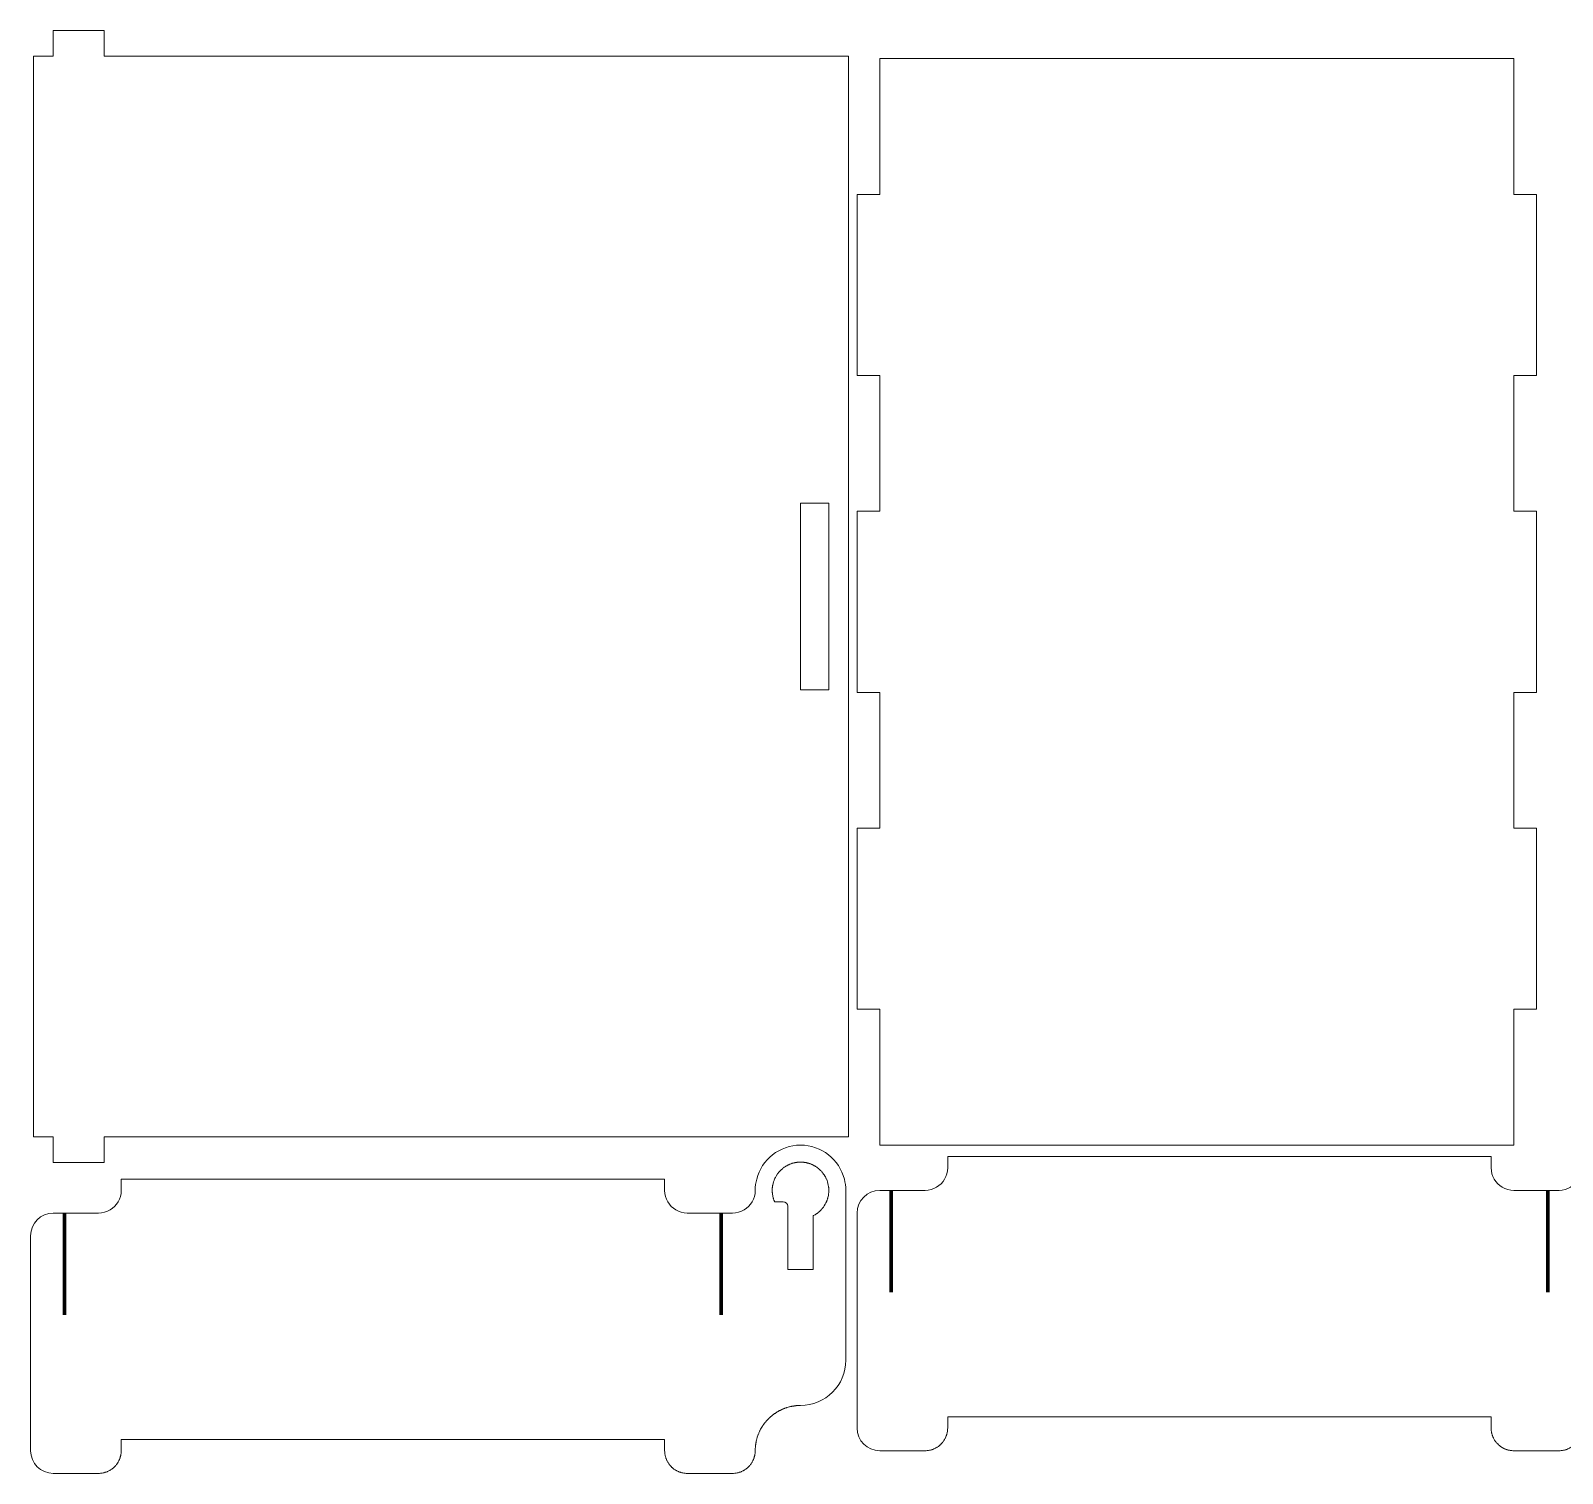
# Model space of a CAD drawing. Header units: inches. Extents: x 0.1 to 28.8, y 1.9 to 17.8.
# Drawn here: x 0.12 to 17.04, y 1.88 to 17.81 of the extents above; entities that cross this region are included whole.
import ezdxf

# ---------------------------------------------------------------- set-up
doc = ezdxf.new("R2010")
doc.units = ezdxf.units.IN
doc.header["$MEASUREMENT"] = 0
doc.layers.add('Layer 1', color=7, linetype='Continuous')

# ---------------------------------------------------------------- blocks, each defined once
blk = doc.blocks.new('block 3')
at = {"layer": 'Layer 1', "color": 250, "lineweight": 211, "true_color": 0x231f20}
for points in [[(19.625, 17.375), (21, 17.375)], [(21.25, 17.375), (22.625, 17.375)], [(20.625, 15.75), (20.625, 13.75)], [(21.625, 15.75), (21.625, 13.75)], [(24.125, 14.25), (25.25, 14.25)], [(27.625, 13.625), (28.75, 13.625)], [(20.625, 12.25), (20.625, 10.25)], [(21.625, 12.25), (21.625, 10.25)], [(27.625, 9.625), (28.75, 9.625)], [(20.625, 8.75), (20.625, 6.75)], [(21.625, 8.75), (21.625, 6.75)], [(26.375, 7.125), (25.25, 7.125)], [(19.625, 5.125), (21, 5.125)], [(21.25, 5.125), (22.625, 5.125)], [(9.625, 5), (9.625, 3.875)], [(16.875, 5), (16.875, 3.875)], [(0.5, 4.75), (0.5, 3.625)], [(7.75, 4.75), (7.75, 3.625)]]:
    blk.add_lwpolyline(points, dxfattribs=at)

msp = doc.modelspace()

# ---------------------------------------------------------------- linework, layer by layer
at = {"layer": 'Layer 1', "lineweight": 0}
for points in [[(9.156, 10.558), (9.156, 12.558), (9.156, 14.058), (9.156, 16.058), (9.156, 17.527), (0.937, 17.527), (0.937, 17.808), (0.375, 17.808), (0.375, 17.527), (0.156, 17.527), (0.156, 5.59), (0.375, 5.59), (0.375, 5.308), (0.937, 5.308), (0.937, 5.59), (9.156, 5.59), (9.156, 7.058), (9.156, 9.058), (9.156, 10.558)], [(16.5, 9), (16.5, 10.5), (16.75, 10.5), (16.75, 12.5), (16.5, 12.5), (16.5, 14), (16.75, 14), (16.75, 16), (16.5, 16), (16.5, 17.5), (9.5, 17.5), (9.5, 16), (9.25, 16), (9.25, 14), (9.5, 14), (9.5, 12.5), (9.25, 12.5), (9.25, 10.5), (9.5, 10.5), (9.5, 9), (9.25, 9), (9.25, 7), (9.5, 7), (9.5, 5.5), (16.5, 5.5), (16.5, 7), (16.75, 7), (16.75, 9), (16.5, 9)], [(8.937, 10.527), (8.625, 10.527), (8.625, 12.59), (8.937, 12.59), (8.937, 10.527)]]:
    msp.add_lwpolyline(points, dxfattribs=at)
for points, knots in [([(18.25, 5.125), (18.25, 5.125), (18.25, 5.25), (18.25, 5.25), (18.25, 5.293), (18.244, 5.335), (18.234, 5.375), (18.179, 5.591), (17.983, 5.75), (17.75, 5.75), (17.517, 5.75), (17.321, 5.591), (17.266, 5.375), (17.255, 5.335), (17.25, 5.293), (17.25, 5.25), (17.25, 5.204), (17.237, 5.162), (17.216, 5.125), (17.173, 5.05), (17.092, 5), (17, 5), (17, 5), (16.75, 5), (16.75, 5), (16.75, 5), (16.5, 5), (16.5, 5), (16.407, 5), (16.327, 5.05), (16.284, 5.125), (16.262, 5.162), (16.25, 5.204), (16.25, 5.25), (16.25, 5.25), (16.25, 5.375), (16.25, 5.375), (16.25, 5.375), (10.25, 5.375), (10.25, 5.375), (10.25, 5.375), (10.25, 5.25), (10.25, 5.25), (10.25, 5.204), (10.237, 5.162), (10.216, 5.125), (10.173, 5.05), (10.092, 5), (10, 5), (10, 5), (9.75, 5), (9.75, 5), (9.75, 5), (9.5, 5), (9.5, 5), (9.362, 5), (9.25, 4.888), (9.25, 4.75), (9.25, 4.75), (9.25, 2.375), (9.25, 2.375), (9.25, 2.237), (9.362, 2.125), (9.5, 2.125), (9.5, 2.125), (9.75, 2.125), (9.75, 2.125), (9.75, 2.125), (10, 2.125), (10, 2.125), (10.008, 2.125), (10.015, 2.125), (10.023, 2.126), (10.025, 2.126), (10.027, 2.127), (10.028, 2.127), (10.035, 2.127), (10.042, 2.128), (10.049, 2.13), (10.05, 2.13), (10.05, 2.13), (10.051, 2.13), (10.058, 2.132), (10.064, 2.133), (10.071, 2.135), (10.073, 2.136), (10.075, 2.137), (10.078, 2.138), (10.083, 2.139), (10.088, 2.141), (10.094, 2.143), (10.096, 2.144), (10.098, 2.145), (10.1, 2.146), (10.105, 2.148), (10.11, 2.151), (10.115, 2.153), (10.118, 2.155), (10.121, 2.156), (10.123, 2.158), (10.127, 2.16), (10.13, 2.162), (10.133, 2.164), (10.138, 2.167), (10.142, 2.17), (10.147, 2.173), (10.149, 2.175), (10.152, 2.177), (10.155, 2.179), (10.158, 2.181), (10.161, 2.184), (10.164, 2.187), (10.166, 2.188), (10.167, 2.19), (10.169, 2.191), (10.175, 2.197), (10.181, 2.203), (10.186, 2.209), (10.187, 2.21), (10.188, 2.21), (10.188, 2.211), (10.192, 2.215), (10.195, 2.218), (10.197, 2.222), (10.198, 2.223), (10.199, 2.224), (10.2, 2.225), (10.206, 2.233), (10.211, 2.241), (10.216, 2.249), (10.216, 2.25), (10.216, 2.25), (10.216, 2.25), (10.219, 2.254), (10.221, 2.259), (10.223, 2.263), (10.224, 2.264), (10.224, 2.266), (10.225, 2.267), (10.228, 2.274), (10.231, 2.281), (10.234, 2.288), (10.235, 2.29), (10.236, 2.293), (10.237, 2.296), (10.238, 2.299), (10.239, 2.302), (10.24, 2.306), (10.241, 2.31), (10.242, 2.315), (10.244, 2.32), (10.244, 2.322), (10.245, 2.325), (10.245, 2.328), (10.247, 2.334), (10.247, 2.34), (10.248, 2.346), (10.248, 2.348), (10.249, 2.35), (10.249, 2.352), (10.249, 2.36), (10.25, 2.367), (10.25, 2.375), (10.25, 2.375), (10.25, 2.5), (10.25, 2.5), (10.25, 2.5), (10.734, 2.5), (10.734, 2.5), (10.734, 2.5), (16.25, 2.5), (16.25, 2.5), (16.25, 2.5), (16.25, 2.375), (16.25, 2.375), (16.25, 2.367), (16.25, 2.36), (16.251, 2.353), (16.251, 2.35), (16.252, 2.348), (16.252, 2.346), (16.252, 2.34), (16.253, 2.334), (16.255, 2.328), (16.255, 2.325), (16.256, 2.322), (16.256, 2.319), (16.257, 2.315), (16.259, 2.31), (16.26, 2.306), (16.261, 2.302), (16.262, 2.299), (16.263, 2.296), (16.264, 2.293), (16.265, 2.29), (16.266, 2.288), (16.268, 2.281), (16.272, 2.274), (16.275, 2.267), (16.275, 2.265), (16.276, 2.264), (16.277, 2.263), (16.279, 2.259), (16.281, 2.254), (16.284, 2.25), (16.284, 2.25), (16.284, 2.25), (16.284, 2.25), (16.289, 2.241), (16.294, 2.233), (16.3, 2.225), (16.301, 2.224), (16.302, 2.223), (16.302, 2.222), (16.305, 2.218), (16.308, 2.215), (16.311, 2.211), (16.312, 2.21), (16.313, 2.21), (16.313, 2.209), (16.319, 2.203), (16.325, 2.197), (16.331, 2.191), (16.333, 2.19), (16.334, 2.188), (16.336, 2.187), (16.339, 2.184), (16.342, 2.181), (16.345, 2.179), (16.348, 2.177), (16.351, 2.175), (16.353, 2.173), (16.358, 2.17), (16.362, 2.167), (16.366, 2.164), (16.37, 2.162), (16.373, 2.16), (16.377, 2.158), (16.379, 2.156), (16.382, 2.155), (16.385, 2.153), (16.389, 2.151), (16.394, 2.148), (16.399, 2.146), (16.402, 2.145), (16.404, 2.144), (16.406, 2.143), (16.412, 2.141), (16.417, 2.139), (16.422, 2.138), (16.424, 2.137), (16.427, 2.136), (16.429, 2.135), (16.435, 2.133), (16.442, 2.132), (16.449, 2.13), (16.45, 2.13), (16.45, 2.13), (16.451, 2.13), (16.457, 2.128), (16.464, 2.127), (16.471, 2.127), (16.473, 2.127), (16.475, 2.126), (16.477, 2.126), (16.485, 2.125), (16.492, 2.125), (16.5, 2.125), (16.5, 2.125), (16.75, 2.125), (16.75, 2.125), (16.75, 2.125), (17, 2.125), (17, 2.125), (17.008, 2.125), (17.015, 2.125), (17.023, 2.126), (17.025, 2.126), (17.027, 2.127), (17.028, 2.127), (17.035, 2.127), (17.042, 2.128), (17.049, 2.13), (17.05, 2.13), (17.05, 2.13), (17.051, 2.13), (17.058, 2.132), (17.064, 2.133), (17.071, 2.135), (17.073, 2.136), (17.075, 2.137), (17.078, 2.138), (17.083, 2.139), (17.088, 2.141), (17.094, 2.143), (17.096, 2.144), (17.098, 2.145), (17.1, 2.146), (17.105, 2.148), (17.11, 2.151), (17.115, 2.153), (17.118, 2.155), (17.121, 2.156), (17.123, 2.158), (17.127, 2.16), (17.13, 2.162), (17.133, 2.164), (17.138, 2.167), (17.142, 2.17), (17.147, 2.173), (17.149, 2.175), (17.152, 2.177), (17.155, 2.179), (17.158, 2.181), (17.161, 2.184), (17.164, 2.187), (17.166, 2.188), (17.167, 2.19), (17.169, 2.191), (17.175, 2.197), (17.181, 2.203), (17.186, 2.209), (17.187, 2.21), (17.188, 2.21), (17.188, 2.211), (17.192, 2.215), (17.195, 2.218), (17.198, 2.222), (17.198, 2.223), (17.199, 2.224), (17.2, 2.225), (17.206, 2.233), (17.211, 2.241), (17.216, 2.25), (17.216, 2.25), (17.216, 2.25), (17.216, 2.25), (17.219, 2.254), (17.221, 2.259), (17.223, 2.263), (17.224, 2.264), (17.224, 2.265), (17.225, 2.267), (17.228, 2.274), (17.231, 2.281), (17.234, 2.288), (17.235, 2.29), (17.236, 2.293), (17.237, 2.296), (17.238, 2.299), (17.239, 2.302), (17.24, 2.306), (17.241, 2.31), (17.243, 2.315), (17.243, 2.319), (17.244, 2.322), (17.245, 2.325), (17.245, 2.328), (17.247, 2.334), (17.248, 2.34), (17.248, 2.346), (17.248, 2.348), (17.249, 2.35), (17.249, 2.353), (17.249, 2.36), (17.25, 2.367), (17.25, 2.375), (17.25, 2.385), (17.25, 2.395), (17.251, 2.404), (17.251, 2.407), (17.251, 2.411), (17.252, 2.414), (17.252, 2.421), (17.253, 2.427), (17.253, 2.433), (17.254, 2.437), (17.254, 2.441), (17.255, 2.445), (17.256, 2.45), (17.257, 2.456), (17.258, 2.461), (17.258, 2.465), (17.259, 2.469), (17.26, 2.473), (17.261, 2.479), (17.262, 2.485), (17.264, 2.491), (17.266, 2.502), (17.269, 2.513), (17.272, 2.523), (17.273, 2.524), (17.273, 2.524), (17.273, 2.525), (17.275, 2.532), (17.277, 2.538), (17.28, 2.545), (17.28, 2.547), (17.281, 2.548), (17.281, 2.55), (17.283, 2.555), (17.286, 2.561), (17.288, 2.567), (17.289, 2.569), (17.29, 2.57), (17.29, 2.572), (17.293, 2.578), (17.295, 2.583), (17.298, 2.589), (17.298, 2.59), (17.299, 2.592), (17.3, 2.593), (17.303, 2.6), (17.306, 2.606), (17.31, 2.612), (17.31, 2.613), (17.31, 2.613), (17.31, 2.613), (17.314, 2.62), (17.318, 2.627), (17.322, 2.634), (17.323, 2.635), (17.323, 2.636), (17.324, 2.637), (17.327, 2.642), (17.331, 2.647), (17.334, 2.653), (17.335, 2.655), (17.337, 2.657), (17.338, 2.659), (17.341, 2.663), (17.344, 2.667), (17.347, 2.671), (17.349, 2.673), (17.35, 2.675), (17.352, 2.678), (17.355, 2.681), (17.358, 2.685), (17.361, 2.689), (17.362, 2.691), (17.364, 2.693), (17.366, 2.695), (17.369, 2.699), (17.373, 2.703), (17.376, 2.706), (17.377, 2.708), (17.379, 2.71), (17.381, 2.712), (17.386, 2.718), (17.391, 2.723), (17.396, 2.728), (17.397, 2.73), (17.399, 2.731), (17.401, 2.733), (17.404, 2.736), (17.408, 2.74), (17.412, 2.743), (17.414, 2.746), (17.417, 2.748), (17.419, 2.75), (17.422, 2.752), (17.425, 2.755), (17.429, 2.758), (17.431, 2.76), (17.434, 2.762), (17.437, 2.764), (17.44, 2.767), (17.443, 2.769), (17.446, 2.772), (17.449, 2.774), (17.452, 2.776), (17.454, 2.778), (17.458, 2.781), (17.461, 2.783), (17.464, 2.785), (17.467, 2.787), (17.47, 2.789), (17.473, 2.791), (17.477, 2.794), (17.481, 2.796), (17.485, 2.799), (17.488, 2.801), (17.49, 2.802), (17.493, 2.804), (17.499, 2.807), (17.504, 2.811), (17.51, 2.814), (17.513, 2.815), (17.516, 2.817), (17.518, 2.818), (17.522, 2.82), (17.526, 2.822), (17.53, 2.824), (17.533, 2.826), (17.536, 2.827), (17.539, 2.828), (17.543, 2.83), (17.547, 2.832), (17.551, 2.834), (17.554, 2.835), (17.557, 2.836), (17.56, 2.837), (17.564, 2.839), (17.568, 2.841), (17.572, 2.842), (17.575, 2.843), (17.578, 2.845), (17.581, 2.846), (17.586, 2.847), (17.59, 2.849), (17.595, 2.85), (17.597, 2.851), (17.6, 2.852), (17.602, 2.853), (17.61, 2.855), (17.617, 2.857), (17.624, 2.859), (17.626, 2.86), (17.628, 2.86), (17.63, 2.861), (17.636, 2.862), (17.641, 2.863), (17.647, 2.864), (17.649, 2.865), (17.652, 2.865), (17.655, 2.866), (17.66, 2.867), (17.665, 2.868), (17.67, 2.868), (17.673, 2.869), (17.676, 2.869), (17.679, 2.87), (17.684, 2.871), (17.688, 2.871), (17.693, 2.872), (17.696, 2.872), (17.699, 2.872), (17.702, 2.873), (17.708, 2.873), (17.713, 2.874), (17.718, 2.874), (17.721, 2.874), (17.723, 2.874), (17.726, 2.874), (17.734, 2.875), (17.742, 2.875), (17.75, 2.875), (18.026, 2.875), (18.25, 3.099), (18.25, 3.375), (18.25, 3.375), (18.25, 4.938), (18.25, 4.938), (18.25, 4.938), (18.25, 5.125), (18.25, 5.125)], [0, 0, 0, 0, 1, 1, 1, 2, 2, 2, 3, 3, 3, 4, 4, 4, 5, 5, 5, 6, 6, 6, 7, 7, 7, 8, 8, 8, 9, 9, 9, 10, 10, 10, 11, 11, 11, 12, 12, 12, 13, 13, 13, 14, 14, 14, 15, 15, 15, 16, 16, 16, 17, 17, 17, 18, 18, 18, 19, 19, 19, 20, 20, 20, 21, 21, 21, 22, 22, 22, 23, 23, 23, 24, 24, 24, 25, 25, 25, 26, 26, 26, 27, 27, 27, 28, 28, 28, 29, 29, 29, 30, 30, 30, 31, 31, 31, 32, 32, 32, 33, 33, 33, 34, 34, 34, 35, 35, 35, 36, 36, 36, 37, 37, 37, 38, 38, 38, 39, 39, 39, 40, 40, 40, 41, 41, 41, 42, 42, 42, 43, 43, 43, 44, 44, 44, 45, 45, 45, 46, 46, 46, 47, 47, 47, 48, 48, 48, 49, 49, 49, 50, 50, 50, 51, 51, 51, 52, 52, 52, 53, 53, 53, 54, 54, 54, 55, 55, 55, 56, 56, 56, 57, 57, 57, 58, 58, 58, 59, 59, 59, 60, 60, 60, 61, 61, 61, 62, 62, 62, 63, 63, 63, 64, 64, 64, 65, 65, 65, 66, 66, 66, 67, 67, 67, 68, 68, 68, 69, 69, 69, 70, 70, 70, 71, 71, 71, 72, 72, 72, 73, 73, 73, 74, 74, 74, 75, 75, 75, 76, 76, 76, 77, 77, 77, 78, 78, 78, 79, 79, 79, 80, 80, 80, 81, 81, 81, 82, 82, 82, 83, 83, 83, 84, 84, 84, 85, 85, 85, 86, 86, 86, 87, 87, 87, 88, 88, 88, 89, 89, 89, 90, 90, 90, 91, 91, 91, 92, 92, 92, 93, 93, 93, 94, 94, 94, 95, 95, 95, 96, 96, 96, 97, 97, 97, 98, 98, 98, 99, 99, 99, 100, 100, 100, 101, 101, 101, 102, 102, 102, 103, 103, 103, 104, 104, 104, 105, 105, 105, 106, 106, 106, 107, 107, 107, 108, 108, 108, 109, 109, 109, 110, 110, 110, 111, 111, 111, 112, 112, 112, 113, 113, 113, 114, 114, 114, 115, 115, 115, 116, 116, 116, 117, 117, 117, 118, 118, 118, 119, 119, 119, 120, 120, 120, 121, 121, 121, 122, 122, 122, 123, 123, 123, 124, 124, 124, 125, 125, 125, 126, 126, 126, 127, 127, 127, 128, 128, 128, 129, 129, 129, 130, 130, 130, 131, 131, 131, 132, 132, 132, 133, 133, 133, 134, 134, 134, 135, 135, 135, 136, 136, 136, 137, 137, 137, 138, 138, 138, 139, 139, 139, 140, 140, 140, 141, 141, 141, 142, 142, 142, 143, 143, 143, 144, 144, 144, 145, 145, 145, 146, 146, 146, 147, 147, 147, 148, 148, 148, 149, 149, 149, 150, 150, 150, 151, 151, 151, 152, 152, 152, 153, 153, 153, 154, 154, 154, 155, 155, 155, 156, 156, 156, 157, 157, 157, 158, 158, 158, 159, 159, 159, 160, 160, 160, 161, 161, 161, 162, 162, 162, 163, 163, 163, 164, 164, 164, 165, 165, 165, 166, 166, 166, 167, 167, 167, 168, 168, 168, 169, 169, 169, 170, 170, 170, 171, 171, 171, 172, 172, 172, 173, 173, 173, 174, 174, 174, 175, 175, 175, 176, 176, 176, 177, 177, 177, 178, 178, 178, 179, 179, 179, 180, 180, 180, 181, 181, 181, 182, 182, 182, 183, 183, 183, 184, 184, 184, 185, 185, 185, 185]), ([(9.125, 4.875), (9.125, 4.875), (9.125, 5), (9.125, 5), (9.125, 5.043), (9.119, 5.085), (9.109, 5.125), (9.054, 5.341), (8.858, 5.5), (8.625, 5.5), (8.392, 5.5), (8.196, 5.341), (8.141, 5.125), (8.13, 5.085), (8.125, 5.043), (8.125, 5), (8.125, 4.954), (8.113, 4.912), (8.091, 4.875), (8.048, 4.8), (7.967, 4.75), (7.875, 4.75), (7.875, 4.75), (7.625, 4.75), (7.625, 4.75), (7.625, 4.75), (7.375, 4.75), (7.375, 4.75), (7.283, 4.75), (7.202, 4.8), (7.159, 4.875), (7.137, 4.912), (7.125, 4.954), (7.125, 5), (7.125, 5), (7.125, 5.125), (7.125, 5.125), (7.125, 5.125), (1.125, 5.125), (1.125, 5.125), (1.125, 5.125), (1.125, 5), (1.125, 5), (1.125, 4.954), (1.113, 4.912), (1.091, 4.875), (1.048, 4.8), (0.967, 4.75), (0.875, 4.75), (0.875, 4.75), (0.625, 4.75), (0.625, 4.75), (0.625, 4.75), (0.375, 4.75), (0.375, 4.75), (0.237, 4.75), (0.125, 4.638), (0.125, 4.5), (0.125, 4.5), (0.125, 2.125), (0.125, 2.125), (0.125, 1.987), (0.237, 1.875), (0.375, 1.875), (0.375, 1.875), (0.625, 1.875), (0.625, 1.875), (0.625, 1.875), (0.875, 1.875), (0.875, 1.875), (0.883, 1.875), (0.89, 1.875), (0.898, 1.876), (0.9, 1.876), (0.902, 1.877), (0.903, 1.877), (0.91, 1.877), (0.917, 1.878), (0.924, 1.88), (0.925, 1.88), (0.925, 1.88), (0.926, 1.88), (0.933, 1.882), (0.939, 1.883), (0.946, 1.885), (0.948, 1.886), (0.95, 1.887), (0.953, 1.888), (0.958, 1.889), (0.963, 1.891), (0.969, 1.893), (0.971, 1.894), (0.973, 1.895), (0.975, 1.896), (0.98, 1.898), (0.985, 1.901), (0.99, 1.903), (0.993, 1.905), (0.996, 1.906), (0.998, 1.908), (1.002, 1.91), (1.005, 1.912), (1.008, 1.914), (1.013, 1.917), (1.017, 1.92), (1.022, 1.923), (1.024, 1.925), (1.027, 1.927), (1.03, 1.929), (1.033, 1.931), (1.036, 1.934), (1.039, 1.937), (1.041, 1.938), (1.042, 1.94), (1.044, 1.941), (1.05, 1.947), (1.056, 1.953), (1.061, 1.959), (1.062, 1.96), (1.063, 1.96), (1.063, 1.961), (1.067, 1.965), (1.07, 1.968), (1.072, 1.972), (1.073, 1.973), (1.074, 1.974), (1.075, 1.975), (1.081, 1.983), (1.086, 1.991), (1.091, 1.999), (1.091, 2), (1.091, 2), (1.091, 2), (1.094, 2.004), (1.096, 2.009), (1.098, 2.013), (1.099, 2.014), (1.099, 2.016), (1.1, 2.017), (1.103, 2.024), (1.106, 2.031), (1.109, 2.038), (1.11, 2.04), (1.111, 2.043), (1.112, 2.046), (1.113, 2.049), (1.114, 2.052), (1.115, 2.056), (1.116, 2.06), (1.117, 2.065), (1.119, 2.07), (1.119, 2.072), (1.12, 2.075), (1.12, 2.078), (1.122, 2.084), (1.123, 2.09), (1.123, 2.096), (1.123, 2.098), (1.124, 2.1), (1.124, 2.102), (1.124, 2.11), (1.125, 2.117), (1.125, 2.125), (1.125, 2.125), (1.125, 2.25), (1.125, 2.25), (1.125, 2.25), (1.609, 2.25), (1.609, 2.25), (1.609, 2.25), (7.125, 2.25), (7.125, 2.25), (7.125, 2.25), (7.125, 2.125), (7.125, 2.125), (7.125, 2.117), (7.125, 2.11), (7.126, 2.103), (7.126, 2.1), (7.127, 2.098), (7.127, 2.096), (7.127, 2.09), (7.128, 2.084), (7.13, 2.078), (7.13, 2.075), (7.131, 2.072), (7.131, 2.069), (7.132, 2.065), (7.134, 2.06), (7.135, 2.056), (7.136, 2.052), (7.137, 2.049), (7.138, 2.046), (7.139, 2.043), (7.14, 2.04), (7.141, 2.038), (7.143, 2.031), (7.147, 2.024), (7.15, 2.017), (7.15, 2.015), (7.151, 2.014), (7.152, 2.013), (7.154, 2.009), (7.156, 2.004), (7.159, 2), (7.159, 2), (7.159, 2), (7.159, 2), (7.164, 1.991), (7.169, 1.983), (7.175, 1.975), (7.176, 1.974), (7.177, 1.973), (7.177, 1.972), (7.18, 1.968), (7.183, 1.965), (7.186, 1.961), (7.187, 1.96), (7.188, 1.96), (7.188, 1.959), (7.194, 1.953), (7.2, 1.947), (7.206, 1.941), (7.208, 1.94), (7.209, 1.938), (7.211, 1.937), (7.214, 1.934), (7.217, 1.931), (7.22, 1.929), (7.223, 1.927), (7.226, 1.925), (7.228, 1.923), (7.233, 1.92), (7.237, 1.917), (7.241, 1.914), (7.245, 1.912), (7.248, 1.91), (7.252, 1.908), (7.254, 1.906), (7.257, 1.905), (7.26, 1.903), (7.264, 1.901), (7.269, 1.898), (7.274, 1.896), (7.277, 1.895), (7.279, 1.894), (7.281, 1.893), (7.287, 1.891), (7.292, 1.889), (7.297, 1.888), (7.299, 1.887), (7.302, 1.886), (7.304, 1.885), (7.31, 1.883), (7.317, 1.882), (7.324, 1.88), (7.325, 1.88), (7.325, 1.88), (7.326, 1.88), (7.332, 1.878), (7.339, 1.877), (7.346, 1.877), (7.348, 1.877), (7.35, 1.876), (7.352, 1.876), (7.36, 1.875), (7.367, 1.875), (7.375, 1.875), (7.375, 1.875), (7.625, 1.875), (7.625, 1.875), (7.625, 1.875), (7.875, 1.875), (7.875, 1.875), (7.883, 1.875), (7.89, 1.875), (7.898, 1.876), (7.9, 1.876), (7.902, 1.877), (7.903, 1.877), (7.91, 1.877), (7.917, 1.878), (7.924, 1.88), (7.925, 1.88), (7.925, 1.88), (7.926, 1.88), (7.933, 1.882), (7.939, 1.883), (7.946, 1.885), (7.948, 1.886), (7.95, 1.887), (7.953, 1.888), (7.958, 1.889), (7.963, 1.891), (7.969, 1.893), (7.971, 1.894), (7.973, 1.895), (7.975, 1.896), (7.98, 1.898), (7.985, 1.901), (7.99, 1.903), (7.993, 1.905), (7.996, 1.906), (7.998, 1.908), (8.002, 1.91), (8.005, 1.912), (8.008, 1.914), (8.013, 1.917), (8.017, 1.92), (8.022, 1.923), (8.024, 1.925), (8.027, 1.927), (8.03, 1.929), (8.033, 1.931), (8.036, 1.934), (8.039, 1.937), (8.041, 1.938), (8.042, 1.94), (8.044, 1.941), (8.05, 1.947), (8.056, 1.953), (8.061, 1.959), (8.062, 1.96), (8.063, 1.96), (8.063, 1.961), (8.067, 1.965), (8.07, 1.968), (8.073, 1.972), (8.073, 1.973), (8.074, 1.974), (8.075, 1.975), (8.081, 1.983), (8.086, 1.991), (8.091, 2), (8.091, 2), (8.091, 2), (8.091, 2), (8.094, 2.004), (8.096, 2.009), (8.098, 2.013), (8.099, 2.014), (8.099, 2.015), (8.1, 2.017), (8.103, 2.024), (8.106, 2.031), (8.109, 2.038), (8.11, 2.04), (8.111, 2.043), (8.112, 2.046), (8.113, 2.049), (8.114, 2.052), (8.115, 2.056), (8.116, 2.06), (8.118, 2.065), (8.118, 2.069), (8.119, 2.072), (8.12, 2.075), (8.12, 2.078), (8.122, 2.084), (8.123, 2.09), (8.123, 2.096), (8.123, 2.098), (8.124, 2.1), (8.124, 2.103), (8.124, 2.11), (8.125, 2.117), (8.125, 2.125), (8.125, 2.135), (8.125, 2.145), (8.126, 2.154), (8.126, 2.157), (8.126, 2.161), (8.127, 2.164), (8.127, 2.171), (8.128, 2.177), (8.128, 2.183), (8.129, 2.187), (8.129, 2.191), (8.13, 2.195), (8.131, 2.2), (8.132, 2.206), (8.133, 2.211), (8.133, 2.215), (8.134, 2.219), (8.135, 2.223), (8.136, 2.229), (8.137, 2.235), (8.139, 2.241), (8.141, 2.252), (8.144, 2.263), (8.147, 2.273), (8.148, 2.274), (8.148, 2.274), (8.148, 2.275), (8.15, 2.282), (8.152, 2.288), (8.155, 2.295), (8.155, 2.297), (8.156, 2.298), (8.156, 2.3), (8.158, 2.305), (8.161, 2.311), (8.163, 2.317), (8.164, 2.319), (8.165, 2.32), (8.165, 2.322), (8.168, 2.328), (8.17, 2.333), (8.173, 2.339), (8.173, 2.34), (8.174, 2.342), (8.175, 2.343), (8.178, 2.35), (8.181, 2.356), (8.185, 2.362), (8.185, 2.363), (8.185, 2.363), (8.185, 2.363), (8.189, 2.37), (8.193, 2.377), (8.197, 2.384), (8.198, 2.385), (8.198, 2.386), (8.199, 2.387), (8.202, 2.392), (8.206, 2.397), (8.209, 2.403), (8.21, 2.405), (8.212, 2.407), (8.213, 2.409), (8.216, 2.413), (8.219, 2.417), (8.222, 2.421), (8.224, 2.423), (8.225, 2.425), (8.227, 2.428), (8.23, 2.431), (8.233, 2.435), (8.236, 2.439), (8.238, 2.441), (8.239, 2.443), (8.241, 2.445), (8.244, 2.449), (8.248, 2.453), (8.251, 2.456), (8.252, 2.458), (8.254, 2.46), (8.256, 2.462), (8.261, 2.468), (8.266, 2.473), (8.271, 2.478), (8.273, 2.48), (8.274, 2.481), (8.276, 2.483), (8.279, 2.486), (8.283, 2.49), (8.287, 2.493), (8.289, 2.496), (8.292, 2.498), (8.294, 2.5), (8.297, 2.502), (8.3, 2.505), (8.304, 2.508), (8.306, 2.51), (8.309, 2.512), (8.312, 2.514), (8.315, 2.517), (8.318, 2.519), (8.321, 2.522), (8.324, 2.524), (8.327, 2.526), (8.329, 2.528), (8.333, 2.531), (8.336, 2.533), (8.339, 2.535), (8.342, 2.537), (8.345, 2.539), (8.348, 2.541), (8.352, 2.544), (8.356, 2.546), (8.36, 2.549), (8.363, 2.551), (8.365, 2.552), (8.368, 2.554), (8.374, 2.557), (8.379, 2.561), (8.385, 2.564), (8.388, 2.565), (8.391, 2.567), (8.393, 2.568), (8.397, 2.57), (8.401, 2.572), (8.405, 2.574), (8.408, 2.576), (8.411, 2.577), (8.414, 2.578), (8.418, 2.58), (8.422, 2.582), (8.426, 2.584), (8.429, 2.585), (8.432, 2.586), (8.435, 2.587), (8.439, 2.589), (8.443, 2.591), (8.447, 2.592), (8.45, 2.593), (8.453, 2.595), (8.456, 2.596), (8.461, 2.597), (8.465, 2.599), (8.47, 2.6), (8.473, 2.601), (8.475, 2.602), (8.477, 2.603), (8.485, 2.605), (8.492, 2.607), (8.499, 2.609), (8.501, 2.61), (8.503, 2.61), (8.505, 2.611), (8.511, 2.612), (8.516, 2.613), (8.522, 2.614), (8.524, 2.615), (8.527, 2.615), (8.53, 2.616), (8.535, 2.617), (8.54, 2.618), (8.545, 2.618), (8.548, 2.619), (8.551, 2.619), (8.554, 2.62), (8.559, 2.621), (8.563, 2.621), (8.568, 2.622), (8.571, 2.622), (8.574, 2.622), (8.577, 2.623), (8.583, 2.623), (8.588, 2.624), (8.593, 2.624), (8.596, 2.624), (8.598, 2.624), (8.601, 2.624), (8.609, 2.625), (8.617, 2.625), (8.625, 2.625), (8.901, 2.625), (9.125, 2.849), (9.125, 3.125), (9.125, 3.125), (9.125, 4.688), (9.125, 4.688), (9.125, 4.688), (9.125, 4.875), (9.125, 4.875)], [0, 0, 0, 0, 1, 1, 1, 2, 2, 2, 3, 3, 3, 4, 4, 4, 5, 5, 5, 6, 6, 6, 7, 7, 7, 8, 8, 8, 9, 9, 9, 10, 10, 10, 11, 11, 11, 12, 12, 12, 13, 13, 13, 14, 14, 14, 15, 15, 15, 16, 16, 16, 17, 17, 17, 18, 18, 18, 19, 19, 19, 20, 20, 20, 21, 21, 21, 22, 22, 22, 23, 23, 23, 24, 24, 24, 25, 25, 25, 26, 26, 26, 27, 27, 27, 28, 28, 28, 29, 29, 29, 30, 30, 30, 31, 31, 31, 32, 32, 32, 33, 33, 33, 34, 34, 34, 35, 35, 35, 36, 36, 36, 37, 37, 37, 38, 38, 38, 39, 39, 39, 40, 40, 40, 41, 41, 41, 42, 42, 42, 43, 43, 43, 44, 44, 44, 45, 45, 45, 46, 46, 46, 47, 47, 47, 48, 48, 48, 49, 49, 49, 50, 50, 50, 51, 51, 51, 52, 52, 52, 53, 53, 53, 54, 54, 54, 55, 55, 55, 56, 56, 56, 57, 57, 57, 58, 58, 58, 59, 59, 59, 60, 60, 60, 61, 61, 61, 62, 62, 62, 63, 63, 63, 64, 64, 64, 65, 65, 65, 66, 66, 66, 67, 67, 67, 68, 68, 68, 69, 69, 69, 70, 70, 70, 71, 71, 71, 72, 72, 72, 73, 73, 73, 74, 74, 74, 75, 75, 75, 76, 76, 76, 77, 77, 77, 78, 78, 78, 79, 79, 79, 80, 80, 80, 81, 81, 81, 82, 82, 82, 83, 83, 83, 84, 84, 84, 85, 85, 85, 86, 86, 86, 87, 87, 87, 88, 88, 88, 89, 89, 89, 90, 90, 90, 91, 91, 91, 92, 92, 92, 93, 93, 93, 94, 94, 94, 95, 95, 95, 96, 96, 96, 97, 97, 97, 98, 98, 98, 99, 99, 99, 100, 100, 100, 101, 101, 101, 102, 102, 102, 103, 103, 103, 104, 104, 104, 105, 105, 105, 106, 106, 106, 107, 107, 107, 108, 108, 108, 109, 109, 109, 110, 110, 110, 111, 111, 111, 112, 112, 112, 113, 113, 113, 114, 114, 114, 115, 115, 115, 116, 116, 116, 117, 117, 117, 118, 118, 118, 119, 119, 119, 120, 120, 120, 121, 121, 121, 122, 122, 122, 123, 123, 123, 124, 124, 124, 125, 125, 125, 126, 126, 126, 127, 127, 127, 128, 128, 128, 129, 129, 129, 130, 130, 130, 131, 131, 131, 132, 132, 132, 133, 133, 133, 134, 134, 134, 135, 135, 135, 136, 136, 136, 137, 137, 137, 138, 138, 138, 139, 139, 139, 140, 140, 140, 141, 141, 141, 142, 142, 142, 143, 143, 143, 144, 144, 144, 145, 145, 145, 146, 146, 146, 147, 147, 147, 148, 148, 148, 149, 149, 149, 150, 150, 150, 151, 151, 151, 152, 152, 152, 153, 153, 153, 154, 154, 154, 155, 155, 155, 156, 156, 156, 157, 157, 157, 158, 158, 158, 159, 159, 159, 160, 160, 160, 161, 161, 161, 162, 162, 162, 163, 163, 163, 164, 164, 164, 165, 165, 165, 166, 166, 166, 167, 167, 167, 168, 168, 168, 169, 169, 169, 170, 170, 170, 171, 171, 171, 172, 172, 172, 173, 173, 173, 174, 174, 174, 175, 175, 175, 176, 176, 176, 177, 177, 177, 178, 178, 178, 179, 179, 179, 180, 180, 180, 181, 181, 181, 182, 182, 182, 183, 183, 183, 184, 184, 184, 185, 185, 185, 185]), ([(8.937, 4.98), (8.937, 4.978), (8.936, 4.976), (8.936, 4.974), (8.936, 4.969), (8.935, 4.964), (8.935, 4.959), (8.934, 4.957), (8.934, 4.955), (8.934, 4.953), (8.933, 4.947), (8.932, 4.94), (8.93, 4.934), (8.93, 4.933), (8.93, 4.932), (8.93, 4.931), (8.928, 4.926), (8.927, 4.92), (8.926, 4.915), (8.925, 4.913), (8.924, 4.91), (8.923, 4.908), (8.922, 4.904), (8.921, 4.901), (8.92, 4.897), (8.919, 4.894), (8.918, 4.892), (8.917, 4.889), (8.916, 4.886), (8.915, 4.884), (8.914, 4.882), (8.904, 4.858), (8.892, 4.836), (8.877, 4.816), (8.876, 4.814), (8.874, 4.812), (8.872, 4.809), (8.87, 4.806), (8.867, 4.802), (8.864, 4.799), (8.862, 4.796), (8.859, 4.793), (8.857, 4.791), (8.854, 4.788), (8.852, 4.786), (8.85, 4.783), (8.847, 4.78), (8.844, 4.777), (8.841, 4.774), (8.839, 4.772), (8.837, 4.77), (8.834, 4.768), (8.831, 4.765), (8.828, 4.762), (8.824, 4.76), (8.822, 4.758), (8.82, 4.756), (8.818, 4.754), (8.814, 4.752), (8.811, 4.749), (8.807, 4.746), (8.805, 4.745), (8.803, 4.743), (8.801, 4.742), (8.797, 4.739), (8.793, 4.737), (8.789, 4.734), (8.787, 4.733), (8.784, 4.731), (8.782, 4.73), (8.778, 4.728), (8.774, 4.726), (8.77, 4.723), (8.768, 4.723), (8.767, 4.722), (8.766, 4.721), (8.766, 4.721), (8.766, 4.25), (8.766, 4.25), (8.766, 4.25), (8.766, 4.125), (8.766, 4.125), (8.766, 4.125), (8.484, 4.125), (8.484, 4.125), (8.484, 4.125), (8.484, 4.25), (8.484, 4.25), (8.484, 4.25), (8.484, 4.531), (8.484, 4.531), (8.484, 4.531), (8.484, 4.721), (8.484, 4.721), (8.484, 4.721), (8.484, 4.825), (8.484, 4.825), (8.484, 4.852), (8.462, 4.875), (8.434, 4.875), (8.434, 4.875), (8.355, 4.875), (8.355, 4.875), (8.35, 4.875), (8.345, 4.874), (8.34, 4.872), (8.338, 4.875), (8.337, 4.879), (8.336, 4.882), (8.335, 4.884), (8.334, 4.886), (8.333, 4.889), (8.332, 4.892), (8.331, 4.894), (8.33, 4.897), (8.329, 4.901), (8.327, 4.904), (8.326, 4.908), (8.326, 4.91), (8.325, 4.913), (8.324, 4.915), (8.323, 4.92), (8.321, 4.926), (8.32, 4.931), (8.32, 4.932), (8.32, 4.933), (8.319, 4.934), (8.318, 4.94), (8.317, 4.947), (8.316, 4.953), (8.316, 4.955), (8.316, 4.957), (8.315, 4.959), (8.315, 4.964), (8.314, 4.969), (8.314, 4.974), (8.313, 4.976), (8.313, 4.978), (8.313, 4.98), (8.313, 4.986), (8.312, 4.993), (8.312, 5), (8.312, 5.007), (8.313, 5.013), (8.313, 5.02), (8.313, 5.02), (8.313, 5.02), (8.313, 5.02), (8.313, 5.025), (8.314, 5.029), (8.314, 5.033), (8.314, 5.035), (8.315, 5.037), (8.315, 5.039), (8.315, 5.04), (8.315, 5.04), (8.315, 5.04), (8.316, 5.045), (8.317, 5.05), (8.317, 5.055), (8.318, 5.057), (8.318, 5.058), (8.318, 5.059), (8.323, 5.083), (8.33, 5.105), (8.339, 5.127), (8.339, 5.127), (8.34, 5.127), (8.34, 5.127), (8.342, 5.132), (8.344, 5.137), (8.347, 5.142), (8.347, 5.142), (8.347, 5.143), (8.348, 5.144), (8.35, 5.148), (8.352, 5.153), (8.355, 5.157), (8.355, 5.157), (8.355, 5.158), (8.356, 5.159), (8.375, 5.191), (8.399, 5.219), (8.428, 5.243), (8.428, 5.243), (8.428, 5.243), (8.429, 5.243), (8.433, 5.246), (8.437, 5.249), (8.441, 5.252), (8.442, 5.253), (8.443, 5.254), (8.444, 5.255), (8.447, 5.257), (8.451, 5.259), (8.454, 5.262), (8.456, 5.263), (8.457, 5.263), (8.458, 5.264), (8.462, 5.266), (8.465, 5.268), (8.469, 5.271), (8.47, 5.271), (8.471, 5.272), (8.473, 5.273), (8.476, 5.275), (8.48, 5.277), (8.484, 5.279), (8.485, 5.279), (8.486, 5.28), (8.487, 5.281), (8.492, 5.283), (8.497, 5.285), (8.501, 5.287), (8.502, 5.287), (8.502, 5.287), (8.503, 5.288), (8.508, 5.29), (8.513, 5.292), (8.518, 5.294), (8.519, 5.294), (8.52, 5.294), (8.521, 5.295), (8.525, 5.296), (8.53, 5.298), (8.534, 5.299), (8.536, 5.3), (8.538, 5.3), (8.539, 5.3), (8.543, 5.302), (8.547, 5.302), (8.55, 5.303), (8.552, 5.304), (8.554, 5.304), (8.556, 5.305), (8.56, 5.306), (8.563, 5.306), (8.567, 5.307), (8.569, 5.307), (8.571, 5.308), (8.573, 5.308), (8.577, 5.309), (8.58, 5.309), (8.584, 5.31), (8.586, 5.31), (8.588, 5.31), (8.59, 5.311), (8.594, 5.311), (8.598, 5.311), (8.602, 5.312), (8.604, 5.312), (8.606, 5.312), (8.608, 5.312), (8.613, 5.312), (8.619, 5.312), (8.625, 5.312), (8.631, 5.312), (8.636, 5.312), (8.642, 5.312), (8.644, 5.312), (8.646, 5.312), (8.648, 5.312), (8.651, 5.311), (8.655, 5.311), (8.659, 5.311), (8.661, 5.31), (8.663, 5.31), (8.666, 5.31), (8.669, 5.309), (8.672, 5.309), (8.675, 5.308), (8.677, 5.308), (8.68, 5.307), (8.683, 5.307), (8.685, 5.307), (8.688, 5.306), (8.691, 5.305), (8.694, 5.305), (8.696, 5.304), (8.699, 5.304), (8.702, 5.303), (8.704, 5.302), (8.707, 5.302), (8.709, 5.301), (8.712, 5.3), (8.715, 5.299), (8.717, 5.299), (8.719, 5.298), (8.722, 5.297), (8.725, 5.296), (8.728, 5.295), (8.731, 5.294), (8.733, 5.293), (8.734, 5.293), (8.736, 5.292), (8.739, 5.291), (8.743, 5.29), (8.746, 5.288), (8.747, 5.288), (8.748, 5.287), (8.75, 5.287), (8.753, 5.285), (8.756, 5.284), (8.759, 5.283), (8.759, 5.282), (8.76, 5.282), (8.76, 5.282), (8.766, 5.279), (8.771, 5.276), (8.776, 5.273), (8.777, 5.273), (8.778, 5.273), (8.778, 5.272), (8.78, 5.272), (8.781, 5.271), (8.782, 5.27), (8.788, 5.267), (8.794, 5.263), (8.8, 5.259), (8.802, 5.258), (8.803, 5.257), (8.805, 5.255), (8.811, 5.251), (8.817, 5.247), (8.823, 5.242), (8.823, 5.241), (8.824, 5.241), (8.824, 5.241), (8.824, 5.241), (8.825, 5.24), (8.825, 5.24), (8.833, 5.234), (8.84, 5.227), (8.847, 5.219), (8.848, 5.219), (8.848, 5.219), (8.848, 5.218), (8.849, 5.218), (8.849, 5.217), (8.85, 5.217), (8.857, 5.21), (8.863, 5.203), (8.869, 5.195), (8.87, 5.194), (8.871, 5.193), (8.872, 5.191), (8.878, 5.184), (8.883, 5.176), (8.888, 5.168), (8.889, 5.168), (8.889, 5.167), (8.889, 5.166), (8.89, 5.166), (8.89, 5.165), (8.891, 5.164), (8.892, 5.162), (8.894, 5.159), (8.895, 5.157), (8.896, 5.155), (8.898, 5.153), (8.899, 5.15), (8.903, 5.143), (8.907, 5.136), (8.91, 5.128), (8.91, 5.127), (8.91, 5.127), (8.911, 5.127), (8.92, 5.105), (8.927, 5.083), (8.932, 5.059), (8.932, 5.058), (8.932, 5.057), (8.932, 5.055), (8.933, 5.05), (8.934, 5.045), (8.935, 5.04), (8.935, 5.04), (8.935, 5.04), (8.935, 5.039), (8.935, 5.037), (8.935, 5.035), (8.936, 5.033), (8.936, 5.029), (8.936, 5.025), (8.937, 5.02), (8.937, 5.02), (8.937, 5.02), (8.937, 5.02), (8.937, 5.013), (8.937, 5.007), (8.937, 5), (8.937, 4.993), (8.937, 4.986), (8.937, 4.98)], [0, 0, 0, 0, 1, 1, 1, 2, 2, 2, 3, 3, 3, 4, 4, 4, 5, 5, 5, 6, 6, 6, 7, 7, 7, 8, 8, 8, 9, 9, 9, 10, 10, 10, 11, 11, 11, 12, 12, 12, 13, 13, 13, 14, 14, 14, 15, 15, 15, 16, 16, 16, 17, 17, 17, 18, 18, 18, 19, 19, 19, 20, 20, 20, 21, 21, 21, 22, 22, 22, 23, 23, 23, 24, 24, 24, 25, 25, 25, 26, 26, 26, 27, 27, 27, 28, 28, 28, 29, 29, 29, 30, 30, 30, 31, 31, 31, 32, 32, 32, 33, 33, 33, 34, 34, 34, 35, 35, 35, 36, 36, 36, 37, 37, 37, 38, 38, 38, 39, 39, 39, 40, 40, 40, 41, 41, 41, 42, 42, 42, 43, 43, 43, 44, 44, 44, 45, 45, 45, 46, 46, 46, 47, 47, 47, 48, 48, 48, 49, 49, 49, 50, 50, 50, 51, 51, 51, 52, 52, 52, 53, 53, 53, 54, 54, 54, 55, 55, 55, 56, 56, 56, 57, 57, 57, 58, 58, 58, 59, 59, 59, 60, 60, 60, 61, 61, 61, 62, 62, 62, 63, 63, 63, 64, 64, 64, 65, 65, 65, 66, 66, 66, 67, 67, 67, 68, 68, 68, 69, 69, 69, 70, 70, 70, 71, 71, 71, 72, 72, 72, 73, 73, 73, 74, 74, 74, 75, 75, 75, 76, 76, 76, 77, 77, 77, 78, 78, 78, 79, 79, 79, 80, 80, 80, 81, 81, 81, 82, 82, 82, 83, 83, 83, 84, 84, 84, 85, 85, 85, 86, 86, 86, 87, 87, 87, 88, 88, 88, 89, 89, 89, 90, 90, 90, 91, 91, 91, 92, 92, 92, 93, 93, 93, 94, 94, 94, 95, 95, 95, 96, 96, 96, 97, 97, 97, 98, 98, 98, 99, 99, 99, 100, 100, 100, 101, 101, 101, 102, 102, 102, 103, 103, 103, 104, 104, 104, 105, 105, 105, 106, 106, 106, 107, 107, 107, 108, 108, 108, 109, 109, 109, 110, 110, 110, 111, 111, 111, 112, 112, 112, 113, 113, 113, 114, 114, 114, 115, 115, 115, 116, 116, 116, 117, 117, 117, 118, 118, 118, 119, 119, 119, 120, 120, 120, 121, 121, 121, 122, 122, 122, 123, 123, 123, 124, 124, 124, 125, 125, 125, 126, 126, 126, 127, 127, 127, 128, 128, 128, 129, 129, 129, 130, 130, 130, 131, 131, 131, 131])]:
    msp.add_open_spline(points, degree=3, knots=knots, dxfattribs=at)

# ---------------------------------------------------------------- block references
at = {"layer": 'Layer 1'}
msp.add_blockref('block 3', (0, 0), dxfattribs=at)

doc.saveas('drawing.dxf')
